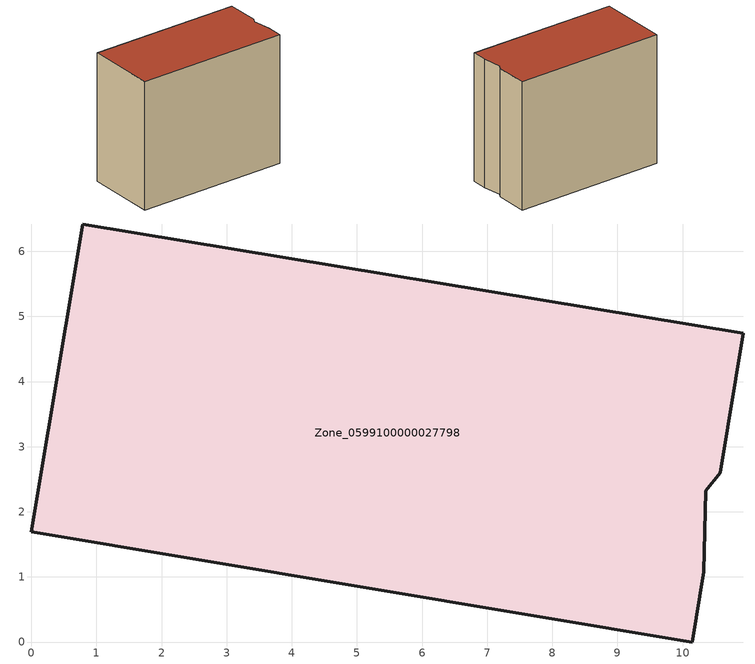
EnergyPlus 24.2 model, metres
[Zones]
Zone_0599100000027798
 floor ground (C_G): 0,1.69 0.79,6.42 10.93,4.74 10.58,2.6 10.36,2.32 10.33,1.08 10.15,0 z0
 wall outside (C_F): 0.79,6.42 0,1.69 10.15,0 10.33,1.08 10.36,2.32 10.58,2.6 10.93,4.74 0.79,6.42 z0:8.74
 roof outside (C_R): 10.33,1.08 10.36,2.32 10.58,2.6 10.93,4.74 0.79,6.42 0,1.69 10.15,0 z8.74
[BUILDING]
Pand.0599100000027798: North Axis=0; Terrain=City; Loads Convergence Tolerance Value=0.04; Temperature Convergence Tolerance Value=0.4; Solar Distribution=FullExterior; Maximum Number of Warmup Days=25; Minimum Number of Warmup Days=1
[Site:Location]
Rotterdam.The.Hague.AP_ZH_NLD Design_Conditions: Latitude=51.96; Longitude=4.45; Time Zone=1; Elevation=-4.5
[SITE:GROUNDTEMPERATURE:BUILDINGSURFACE]
18, 18, 18, 18, 18, 18, 18, 18, 18, 18, 18, 18
[MATERIAL] Thermal Absorptance=0.9; Solar Absorptance=0.7; Visible Absorptance=0.7
Name | Roughness | Thickness | Conductivity | Density | Specific Heat
G.TI.1975-1991 | MediumSmooth | 0.15 | 0.288461 | 540 | 1210
F.TI.1975-1991 | Rough | 0.3 | 0.230769 | 1920 | 840
R.TI.1975-1991 | MediumRough | 0.2 | 0.153846 | 1500 | 1000
[CONSTRUCTION]
C_G: G.TI.1975-1991
C_F: F.TI.1975-1991
C_R: R.TI.1975-1991
[ZONE]
Zone_0599100000027798: Type=1; Multiplier=1; Ceiling Height=Autocalculate; Volume=Autocalculate; Floor Area=autocalculate; Part of Total Floor Area=Yes
[ZONEINFILTRATION:DESIGNFLOWRATE]
Infil_Zone_0599100000027798: Zone or ZoneList or Space or SpaceList=Zone_0599100000027798; Schedule=AlwaysOn; Design Flow Rate Calculation Method=Flow/Area; Flow Rate per Floor Area=0.003; Constant Term Coefficient=1; Temperature Term Coefficient=0; Velocity Term Coefficient=0; Velocity Squared Term Coefficient=0
[HVACTEMPLATE:ZONE:IDEALLOADSAIRSYSTEM]
Zone_0599100000027798: Maximum Heating Supply Air Temperature=50; Minimum Cooling Supply Air Temperature=13; Maximum Heating Supply Air Humidity Ratio=0.0156; Minimum Cooling Supply Air Humidity Ratio=0.0077; Heating Limit=NoLimit; Cooling Limit=NoLimit; Dehumidification Control Type=ConstantSensibleHeatRatio; Cooling Sensible Heat Ratio=0.7; Dehumidification Setpoint=60; Humidification Control Type=None; Humidification Setpoint=30; Outdoor Air Method=None; Outdoor Air Flow Rate per Person=0.00944; Outdoor Air Flow Rate per Zone Floor Area=0; Outdoor Air Flow Rate per Zone=0; Demand Controlled Ventilation Type=None; Outdoor Air Economizer Type=NoEconomizer; Heat Recovery Type=None; Sensible Heat Recovery Effectiveness=0.7; Latent Heat Recovery Effectiveness=0.65
[ZONECONTROL:THERMOSTAT]
ThermostatControl_Zone_0599100000027798: Zone or ZoneList=Zone_0599100000027798; Control Type Schedule=DualSetpointControlType; Control 1=Thermostat_Zone_0599100000027798; Temperature Difference Between Cutout And Setpoint=0
[THERMOSTATSETPOINT:DUALSETPOINT]
Thermostat_Zone_0599100000027798: Heating Setpoint Temperature Schedule=HeatingSetpoint_Zone_0599100000027798; Cooling Setpoint Temperature Schedule=CoolingSetpoint_Zone_0599100000027798
[SCHEDULE:COMPACT]
HeatingSetpoint_Zone_0599100000027798: Through: 12/31, For: AllDays, Until: 24:00, 21
CoolingSetpoint_Zone_0599100000027798: Through: 12/31, For: AllDays, Until: 24:00, 24
DualSetpointControlType: Through: 12/31, For: AllDays, Until: 24:00, 4
AlwaysOn: Through: 12/31, For: AllDays, Until: 24:00, 1
